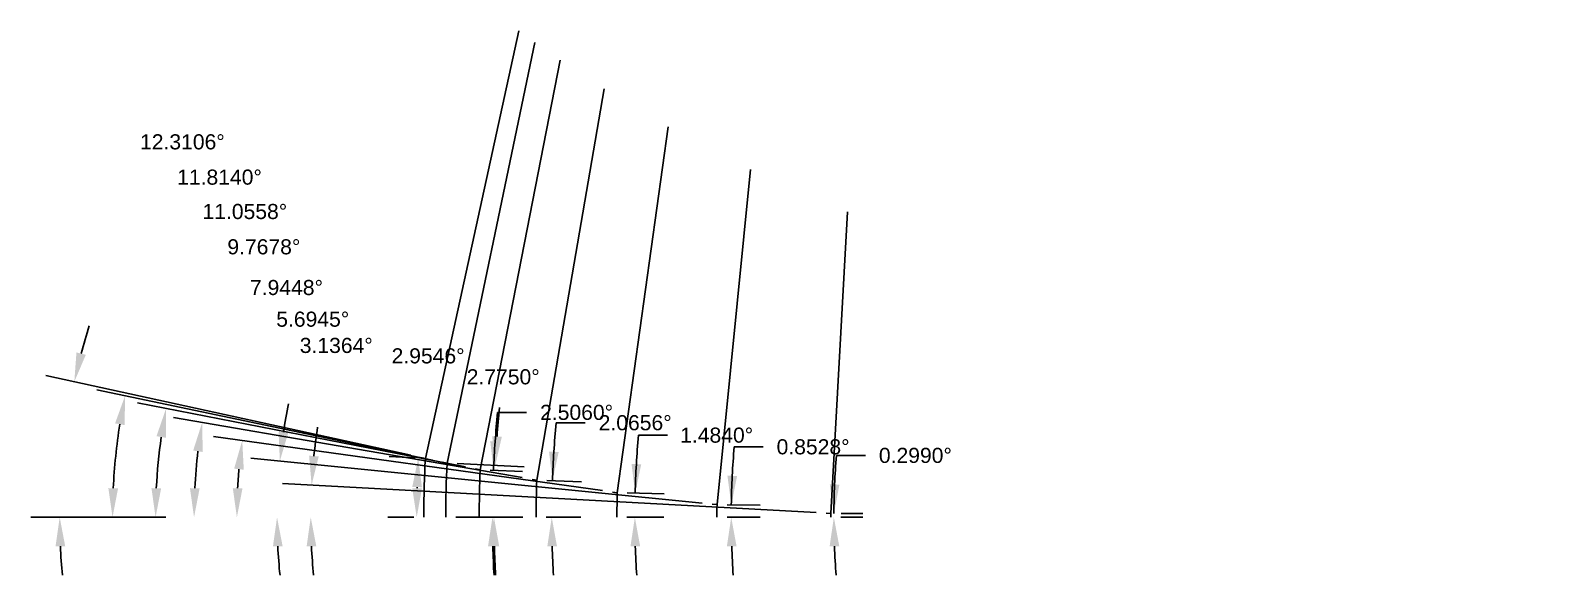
# Model space of a CAD drawing. Header units: inches. Extents: x 57 to 298, y -41 to 19.
# Drawn here: x 135.88 to 145.4, y -5.7 to -2.33 of the extents above; entities that cross this region are included whole.
import ezdxf

# ---------------------------------------------------------------- set-up
doc = ezdxf.new("R2010")
doc.units = ezdxf.units.IN
doc.header["$MEASUREMENT"] = 0
doc.header["$PDMODE"] = 35
doc.layers.get('Defpoints').update_dxf_attribs({"color": 10})
doc.layers.add('Blade_3', color=7, linetype='Continuous', true_color=0x00cc00)
doc.styles.get("Standard").update_dxf_attribs({"font": 'arial.ttf'})
doc.dimstyles.get("Standard").update_dxf_attribs({"dimtxt": 0.09375, "dimasz": 0.18, "dimexe": 0.18, "dimexo": 0.0625, "dimgap": 0.09, "dimtad": 0, "dimtih": 1, "dimtoh": 1, "dimdec": 4, "dimzin": 0, "dimdsep": 46, "dimtxsty": 'Standard', "dimcen": 0.09, "dimadec": 4, "dimazin": 0, "dimtfac": 1, "dimtdec": 4, "dimtofl": 0, "dimtmove": 0, "dimatfit": 3, "dimfxl": 1, "dimtolj": 1, "dimtzin": 0, "dimarcsym": 0})

# ---------------------------------------------------------------- blocks, each defined once
blk = doc.blocks.new('*D235')
at = {"layer": 'Blade_3', "color": 0, "lineweight": -2, "transparency": 16777216}
for p, q in [((140.8818, -4.9608), (141.0618, -4.9608)), ((140.9098, -5.3207), (141.0456, -5.3214)), ((140.9097, -5.3441), (141.0455, -5.3441))]:
    blk.add_line(p, q, dxfattribs=at)
for start, end in [(175.15429, 179.70096), (175.15519, 177.42807), (182.27289, 184.54577)]:
    blk.add_arc((145.4033, -5.3441), 4.5378, start, end, dxfattribs=at)
at = {"layer": 'Blade_3', "color": 0, "transparency": 16777216}
for points in [[(140.9001, -5.1412), (140.8401, -5.1397), (140.8656, -5.3204)], [(140.8391, -5.5247), (140.8991, -5.5235), (140.8655, -5.3441)]]:
    blk.add_solid(points, dxfattribs=at)
at = {"layer": 'Defpoints', "color": 0, "transparency": 16777216}
for p in [(140.8473, -5.3203), (140.8472, -5.3441), (140.8655, -5.3362), (145.4033, -5.3441)]:
    blk.add_point(p, dxfattribs=at)
at = {"layer": 'Blade_3', "color": 0, "transparency": 16777216, "insert": (141.3712, -4.9608), "char_height": 0.09375, "attachment_point": 5}
blk.add_mtext('\\A1;0.2990°', dxfattribs=at)
blk = doc.blocks.new('*D236')
at = {"layer": 'Blade_3', "color": 0, "lineweight": -2, "transparency": 16777216}
for p, q in [((140.2472, -4.9075), (140.4272, -4.9075)), ((140.2032, -5.2667), (140.4093, -5.2698)), ((140.2026, -5.3441), (140.4087, -5.3441))]:
    blk.add_line(p, q, dxfattribs=at)
for start, end in [(175.16028, 179.14715), (175.16088, 177.15402), (181.99314, 183.98627)]:
    blk.add_arc((145.4033, -5.3441), 5.1746, start, end, dxfattribs=at)
at = {"layer": 'Blade_3', "color": 0, "transparency": 16777216}
for points in [[(140.2651, -5.0882), (140.2051, -5.0862), (140.2293, -5.2671)], [(140.2018, -5.5246), (140.2618, -5.5236), (140.2287, -5.3441)]]:
    blk.add_solid(points, dxfattribs=at)
at = {"layer": 'Defpoints', "color": 0, "transparency": 16777216}
for p in [(140.1407, -5.2658), (140.2288, -5.3184), (140.1401, -5.3441), (145.4033, -5.3441)]:
    blk.add_point(p, dxfattribs=at)
at = {"layer": 'Blade_3', "color": 0, "transparency": 16777216, "insert": (140.7366, -4.9075), "char_height": 0.09375, "attachment_point": 5}
blk.add_mtext('\\A1;0.8528°', dxfattribs=at)
blk = doc.blocks.new('*D237')
at = {"layer": 'Blade_3', "color": 0, "lineweight": -2, "transparency": 16777216}
for p, q in [((139.6534, -4.8352), (139.8334, -4.8352)), ((139.5841, -5.1934), (139.8128, -5.1993)), ((139.5821, -5.3441), (139.8109, -5.3441))]:
    blk.add_line(p, q, dxfattribs=at)
for start, end in [(174.94216, 178.51601), (174.94259, 176.7293), (181.78671, 183.57341)]:
    blk.add_arc((145.4033, -5.3441), 5.7724, start, end, dxfattribs=at)
at = {"layer": 'Blade_3', "color": 0, "transparency": 16777216}
for points in [[(139.6703, -5.016), (139.6103, -5.0135), (139.6328, -5.1946)], [(139.6037, -5.5246), (139.6637, -5.5236), (139.6309, -5.3441)]]:
    blk.add_solid(points, dxfattribs=at)
at = {"layer": 'Defpoints', "color": 0, "transparency": 16777216}
for p in [(139.5216, -5.1917), (139.6311, -5.2943), (139.5196, -5.3441), (145.4033, -5.3441)]:
    blk.add_point(p, dxfattribs=at)
at = {"layer": 'Blade_3', "color": 0, "transparency": 16777216, "insert": (140.1384, -4.8352), "char_height": 0.09375, "attachment_point": 5}
blk.add_mtext('\\A1;1.4840°', dxfattribs=at)
blk = doc.blocks.new('*D238')
at = {"layer": 'Blade_3', "color": 0, "lineweight": -2, "transparency": 16777216}
for p, q in [((139.1426, -4.7582), (139.3226, -4.7582)), ((139.085, -5.1162), (139.2992, -5.124)), ((139.0809, -5.3441), (139.2952, -5.3441))]:
    blk.add_line(p, q, dxfattribs=at)
for start, end in [(174.65376, 177.93443), (174.65409, 176.29426), (181.64017, 183.28033)]:
    blk.add_arc((145.4033, -5.3441), 6.2881, start, end, dxfattribs=at)
at = {"layer": 'Blade_3', "color": 0, "transparency": 16777216}
for points in [[(139.1583, -4.9392), (139.0984, -4.9362), (139.1193, -5.1175)], [(139.0878, -5.5245), (139.1478, -5.5237), (139.1152, -5.3441)]]:
    blk.add_solid(points, dxfattribs=at)
at = {"layer": 'Defpoints', "color": 0, "transparency": 16777216}
for p in [(139.0226, -5.114), (139.1157, -5.2686), (139.0184, -5.3441), (145.4033, -5.3441)]:
    blk.add_point(p, dxfattribs=at)
at = {"layer": 'Blade_3', "color": 0, "transparency": 16777216, "insert": (139.6328, -4.7582), "char_height": 0.09375, "attachment_point": 5}
blk.add_mtext('\\A1;2.0656°', dxfattribs=at)
blk = doc.blocks.new('*D239')
at = {"layer": 'Blade_3', "color": 0, "lineweight": -2, "transparency": 16777216}
for p, q in [((138.7792, -4.694), (138.9592, -4.694)), ((138.734, -5.0522), (138.9336, -5.061)), ((138.7276, -5.3441), (138.9274, -5.3441))]:
    blk.add_line(p, q, dxfattribs=at)
for start, end in [(174.39461, 177.49395), (174.39489, 175.94442), (181.54953, 183.09906)]:
    blk.add_arc((145.4033, -5.3441), 6.6559, start, end, dxfattribs=at)
at = {"layer": 'Blade_3', "color": 0, "transparency": 16777216}
for points in [[(138.794, -4.8751), (138.7341, -4.8717), (138.7538, -5.0531)], [(138.7199, -5.5245), (138.7798, -5.5237), (138.7474, -5.3441)]]:
    blk.add_solid(points, dxfattribs=at)
at = {"layer": 'Defpoints', "color": 0, "transparency": 16777216}
for p in [(138.6716, -5.0495), (138.7481, -5.2471), (138.6651, -5.3441), (145.4033, -5.3441)]:
    blk.add_point(p, dxfattribs=at)
at = {"layer": 'Blade_3', "color": 0, "transparency": 16777216, "insert": (139.2695, -4.694), "char_height": 0.09375, "attachment_point": 5}
blk.add_mtext('\\A1;2.5060°', dxfattribs=at)
blk = doc.blocks.new('*D240')
at = {"layer": 'Blade_3', "color": 0, "lineweight": -2, "transparency": 16777216}
for p, q in [((138.5281, -5.0109), (138.9444, -5.031)), ((138.52, -5.3441), (138.9368, -5.3441))]:
    blk.add_line(p, q, dxfattribs=at)
for start, end in [(174.12155, 175.67327), (181.55172, 183.10344)]:
    blk.add_arc((145.4033, -5.3441), 6.6465, start, end, dxfattribs=at)
at = {"layer": 'Blade_3', "color": 0, "transparency": 16777216}
for points in [[(138.8057, -4.8445), (138.7458, -4.8408), (138.7646, -5.0223)], [(138.7293, -5.5245), (138.7893, -5.5237), (138.7568, -5.3441)]]:
    blk.add_solid(points, dxfattribs=at)
at = {"layer": 'Defpoints', "color": 0, "transparency": 16777216}
for p in [(138.4657, -5.0078), (138.7577, -5.2368), (138.4575, -5.3441), (145.4033, -5.3441)]:
    blk.add_point(p, dxfattribs=at)
at = {"layer": 'Blade_3', "color": 0, "transparency": 16777216, "insert": (138.8141, -4.4734), "char_height": 0.09375, "attachment_point": 5}
blk.add_mtext('\\A1;2.7750°', dxfattribs=at)
blk = doc.blocks.new('*D241')
at = {"layer": 'Blade_3', "color": 0, "lineweight": -2, "transparency": 16777216}
for p, q in [((138.2687, -4.9759), (138.1073, -4.9675)), ((138.2592, -5.3441), (138.0975, -5.3441))]:
    blk.add_line(p, q, dxfattribs=at)
blk.add_arc((145.4033, -5.3441), 7.1258, 178.4927, 178.55265, dxfattribs=at)
at = {"layer": 'Blade_3', "color": 0, "transparency": 16777216}
for points in [[(138.25, -5.1555), (138.31, -5.1578), (138.287, -4.9768)], [(138.3098, -5.1645), (138.2498, -5.1638), (138.2775, -5.3441)]]:
    blk.add_solid(points, dxfattribs=at)
at = {"layer": 'Defpoints', "color": 0, "transparency": 16777216}
for p in [(138.3311, -4.9791), (138.2786, -5.2216), (138.3217, -5.3441), (145.4033, -5.3441)]:
    blk.add_point(p, dxfattribs=at)
at = {"layer": 'Blade_3', "color": 0, "transparency": 16777216, "insert": (138.3481, -4.3436), "char_height": 0.09375, "attachment_point": 5}
blk.add_mtext('\\A1;2.9546°', dxfattribs=at)
blk = doc.blocks.new('*D242')
at = {"layer": 'Blade_3', "color": 0, "lineweight": -2, "transparency": 16777216}
blk.add_line((140.7549, -5.3153), (137.4458, -5.134), dxfattribs=at)
for start, end in [(171.22911, 174.04633), (182.81722, 185.63444)]:
    blk.add_arc((141.2812, -5.3441), 3.6612, start, end, dxfattribs=at)
at = {"layer": 'Blade_3', "color": 0, "transparency": 16777216}
for points in [[(137.6697, -4.9667), (137.6099, -4.962), (137.6256, -5.1438)], [(137.5945, -5.5248), (137.6545, -5.5233), (137.6201, -5.3441)]]:
    blk.add_solid(points, dxfattribs=at)
at = {"layer": 'Defpoints', "color": 0, "transparency": 16777216}
for p in [(137.6207, -5.2773), (140.8173, -5.3187), (140.8473, -5.3203), (136.783, -5.3441), (141.7158, -5.3441)]:
    blk.add_point(p, dxfattribs=at)
at = {"layer": 'Blade_3', "color": 0, "transparency": 16777216, "insert": (137.7785, -4.2788), "char_height": 0.09375, "attachment_point": 5}
blk.add_mtext('\\A1;3.1364°', dxfattribs=at)
blk = doc.blocks.new('*D243')
at = {"layer": 'Blade_3', "color": 0, "lineweight": -2, "transparency": 16777216}
blk.add_line((140.0486, -5.2566), (137.2492, -4.9775), dxfattribs=at)
for start, end in [(168.4373, 171.37142), (182.93412, 185.86824)]:
    blk.add_arc((140.9263, -5.3441), 3.5153, start, end, dxfattribs=at)
at = {"layer": 'Blade_3', "color": 0, "transparency": 16777216}
for points in [[(137.4805, -4.8205), (137.421, -4.813), (137.4283, -4.9953)], [(137.3856, -5.5248), (137.4456, -5.5233), (137.411, -5.3441)]]:
    blk.add_solid(points, dxfattribs=at)
at = {"layer": 'Defpoints', "color": 0, "transparency": 16777216}
for p in [(137.4129, -5.2277), (140.1108, -5.2628), (140.1407, -5.2658), (136.783, -5.3441), (141.7158, -5.3441)]:
    blk.add_point(p, dxfattribs=at)
at = {"layer": 'Blade_3', "color": 0, "transparency": 16777216, "insert": (137.6325, -4.116), "char_height": 0.09375, "attachment_point": 5}
blk.add_mtext('\\A1;5.6945°', dxfattribs=at)
blk = doc.blocks.new('*D244')
at = {"layer": 'Blade_3', "color": 0, "lineweight": -2, "transparency": 16777216}
blk.add_line((139.43, -5.179), (137.0168, -4.8422), dxfattribs=at)
blk.add_arc((140.6134, -5.3441), 3.4515, 175.04355, 177.01161, dxfattribs=at)
at = {"layer": 'Blade_3', "color": 0, "transparency": 16777216}
for points in [[(137.145, -5.0425), (137.2047, -5.0493), (137.1951, -4.8671)], [(137.1966, -5.165), (137.1366, -5.1634), (137.1619, -5.3441)]]:
    blk.add_solid(points, dxfattribs=at)
at = {"layer": 'Defpoints', "color": 0, "transparency": 16777216}
for p in [(137.1656, -5.1846), (139.4919, -5.1876), (139.5216, -5.1917), (136.783, -5.3441), (141.7158, -5.3441)]:
    blk.add_point(p, dxfattribs=at)
at = {"layer": 'Blade_3', "color": 0, "transparency": 16777216, "insert": (137.4696, -3.9196), "char_height": 0.09375, "attachment_point": 5}
blk.add_mtext('\\A1;7.9448°', dxfattribs=at)
blk = doc.blocks.new('*D245')
at = {"layer": 'Blade_3', "color": 0, "lineweight": -2, "transparency": 16777216}
blk.add_line((138.9314, -5.0983), (136.7689, -4.726), dxfattribs=at)
blk.add_arc((140.3594, -5.3441), 3.4633, 173.21041, 177.02179, dxfattribs=at)
at = {"layer": 'Blade_3', "color": 0, "transparency": 16777216}
for points in [[(136.8907, -4.9304), (136.9501, -4.939), (136.9463, -4.7566)], [(136.9307, -5.165), (136.8708, -5.1634), (136.8961, -5.3441)]]:
    blk.add_solid(points, dxfattribs=at)
at = {"layer": 'Defpoints', "color": 0, "transparency": 16777216}
for p in [(138.993, -5.1089), (139.0226, -5.114), (136.9017, -5.1474), (136.783, -5.3441), (141.7158, -5.3441)]:
    blk.add_point(p, dxfattribs=at)
at = {"layer": 'Blade_3', "color": 0, "transparency": 16777216, "insert": (137.3292, -3.667), "char_height": 0.09375, "attachment_point": 5}
blk.add_mtext('\\A1;9.7678°', dxfattribs=at)
blk = doc.blocks.new('*D246')
at = {"layer": 'Blade_3', "color": 0, "lineweight": -2, "transparency": 16777216}
for p, q in [((138.5808, -5.0318), (136.5461, -4.6342)), ((136.7205, -5.3441), (136.4774, -5.3441))]:
    blk.add_line(p, q, dxfattribs=at)
blk.add_arc((140.1794, -5.3441), 3.522, 171.8727, 177.07146, dxfattribs=at)
at = {"layer": 'Blade_3', "color": 0, "transparency": 16777216}
for points in [[(136.6632, -4.8412), (136.7224, -4.8512), (136.7228, -4.6687)], [(136.692, -5.1649), (136.632, -5.1634), (136.6574, -5.3441)]]:
    blk.add_solid(points, dxfattribs=at)
at = {"layer": 'Defpoints', "color": 0, "transparency": 16777216}
for p in [(138.6421, -5.0437), (136.6647, -5.1177), (138.6716, -5.0495), (136.783, -5.3441), (141.7158, -5.3441)]:
    blk.add_point(p, dxfattribs=at)
at = {"layer": 'Blade_3', "color": 0, "transparency": 16777216, "insert": (137.2113, -3.4481), "char_height": 0.09375, "attachment_point": 5}
blk.add_mtext('\\A1;11.0558°', dxfattribs=at)
blk = doc.blocks.new('*D247')
at = {"layer": 'Blade_3', "color": 0, "lineweight": -2, "transparency": 16777216}
for p, q in [((138.3751, -4.9889), (136.2921, -4.5532)), ((136.7205, -5.3441), (136.2103, -5.3441))]:
    blk.add_line(p, q, dxfattribs=at)
blk.add_arc((140.0734, -5.3441), 3.6831, 170.98642, 177.19955, dxfattribs=at)
at = {"layer": 'Blade_3', "color": 0, "transparency": 16777216}
for points in [[(136.4062, -4.7617), (136.4653, -4.7725), (136.4683, -4.5901)], [(136.4247, -5.1649), (136.3647, -5.1634), (136.3903, -5.3441)]]:
    blk.add_solid(points, dxfattribs=at)
at = {"layer": 'Defpoints', "color": 0, "transparency": 16777216}
for p in [(138.4363, -5.0017), (138.4657, -5.0078), (136.399, -5.0912), (136.783, -5.3441), (141.7158, -5.3441)]:
    blk.add_point(p, dxfattribs=at)
at = {"layer": 'Blade_3', "color": 0, "transparency": 16777216, "insert": (137.0541, -3.2349), "char_height": 0.09375, "attachment_point": 5}
blk.add_mtext('\\A1;11.8140°', dxfattribs=at)
blk = doc.blocks.new('*D248')
at = {"layer": 'Blade_3', "color": 0, "lineweight": -2, "transparency": 16777216}
for p, q in [((138.2407, -4.9594), (135.9774, -4.4655)), ((136.7205, -5.3441), (135.8827, -5.3441))]:
    blk.add_line(p, q, dxfattribs=at)
for start, end in [(162.45531, 165.07236), (182.61705, 185.2341)]:
    blk.add_arc((140.0038, -5.3441), 3.9411, start, end, dxfattribs=at)
at = {"layer": 'Blade_3', "color": 0, "transparency": 16777216}
for points in [[(136.2248, -4.336), (136.1665, -4.3218), (136.1533, -4.5038)], [(136.0368, -5.5248), (136.0968, -5.5234), (136.0627, -5.3441)]]:
    blk.add_solid(points, dxfattribs=at)
at = {"layer": 'Defpoints', "color": 0, "transparency": 16777216}
for p in [(138.3018, -4.9727), (138.3311, -4.9791), (136.0728, -5.0621), (136.783, -5.3441), (141.7158, -5.3441)]:
    blk.add_point(p, dxfattribs=at)
at = {"layer": 'Blade_3', "color": 0, "transparency": 16777216, "insert": (136.8238, -3.016), "char_height": 0.09375, "attachment_point": 5}
blk.add_mtext('\\A1;12.3106°', dxfattribs=at)

msp = doc.modelspace()

# ---------------------------------------------------------------- linework, layer by layer
at = {"layer": 'Blade_3'}
for p, q in [((138.33112, -4.97909), (138.91008, -2.32607)), ((138.46566, -5.00784), (139.01129, -2.39924)), ((138.67156, -5.04949), (139.16806, -2.50844)), ((139.02255, -5.11399), (139.4404, -2.68677)), ((139.5216, -5.19175), (139.83822, -2.92304)), ((140.14066, -5.26578), (140.34792, -3.18731)), ((140.84725, -5.32034), (140.9498, -3.44888)), ((138.33112, -4.97909), (138.30181, -4.9727)), ((138.46566, -5.00784), (138.4363, -5.0017)), ((138.67156, -5.04949), (138.64212, -5.04374)), ((139.02255, -5.11399), (138.99299, -5.1089)), ((139.5216, -5.19175), (139.49189, -5.1876)), ((140.14066, -5.26578), (140.11081, -5.2628)), ((140.84725, -5.32034), (140.8173, -5.3187))]:
    msp.add_line(p, q, dxfattribs=at)
for radius, start in [(7.08164, 177.04535), (6.94582, 177.224994), (6.73822, 177.493951), (6.38493, 177.934426), (5.88371, 178.516005), (5.26326, 179.147154), (4.55615, 179.700958)]:
    msp.add_arc((145.40334, -5.34412), radius, start, 180, dxfattribs=at)

# ---------------------------------------------------------------- dimensions: what is measured, and where the dimension line sits
for base, line1, line2, picture, middle in [((136.0727663, -5.06209727), ((141.7158391, -5.34412021), (136.78297238, -5.34412021)), ((138.33111596, -4.97909359), (138.30180578, -4.97269726)), '*D248', (136.82380723, -3.01598784)), ((136.39896809, -5.09117678), ((141.7158391, -5.34412021), (136.78297238, -5.34412021)), ((138.46565982, -5.00784473), (138.4362953, -5.00170266)), '*D247', (137.05405502, -3.23487272)), ((136.66470796, -5.11773929), ((141.7158391, -5.34412021), (136.78297238, -5.34412021)), ((138.67156108, -5.04949236), (138.64211786, -5.04373939)), '*D246', (137.21129723, -3.44814518)), ((136.9016685, -5.14741866), ((141.7158391, -5.34412021), (136.78297238, -5.34412021)), ((139.02255326, -5.11398634), (138.99298816, -5.10889667)), '*D245', (137.32922897, -3.66703007)), ((137.165623, -5.1846449), ((141.7158391, -5.3441202), (136.7829724, -5.3441202)), ((139.5216027, -5.1917457), (139.4918906, -5.1875991)), '*D244', (137.4696238, -3.9195894)), ((137.412911871, -5.227682312), ((141.715839104, -5.34412021), (136.782972378, -5.34412021)), ((140.140664874, -5.265779703), (140.110812919, -5.262802996)), '*D243', (137.632482009, -4.116024663)), ((137.6206773, -5.2773185), ((141.7158391, -5.3441202), (136.7829724, -5.3441202)), ((140.8472547, -5.3203405), (140.8172997, -5.3186991)), '*D242', (137.7784928, -4.2787852))]:
    dim = msp.add_angular_dim_2l(base=base, line1=line1, line2=line2, dimstyle='Standard', dxfattribs=at)
    dim.commit()
    dim.dimension.update_dxf_attribs({"geometry": picture, "text_midpoint": middle, "dimtype": 162})
for base, center, p1, p2, picture, middle in [((138.278593, -5.221638), (145.403339, -5.34412), (138.331116, -4.979094), (138.321702, -5.34412), '*D241', (138.34813, -4.343601)), ((138.75768, -5.23682), (145.40334, -5.34412), (138.46566, -5.00784), (138.45751, -5.34412), '*D240', (138.8141, -4.47341))]:
    dim = msp.add_angular_dim_3p(base=base, center=center, p1=p1, p2=p2, dimstyle='Standard', dxfattribs=at)
    dim.commit()
    dim.dimension.update_dxf_attribs({"geometry": picture, "text_midpoint": middle, "dimtype": 165})
for base, center, p1, p2, picture, middle in [((138.7481219, -5.2470829), (145.4033391, -5.3441202), (138.6715611, -5.0494924), (138.6651167, -5.3441202), '*D239', (139.2694519, -4.6939924)), ((139.115655, -5.268557), (145.403339, -5.34412), (139.022553, -5.113986), (139.018405, -5.34412), '*D238', (139.632766, -4.758228)), ((139.631111, -5.294284), (145.403339, -5.34412), (139.521603, -5.191746), (139.519629, -5.34412), '*D237', (140.138371, -4.835214)), ((140.22877, -5.31845), (145.40334, -5.34412), (140.14066, -5.26578), (140.14008, -5.34412), '*D236', (140.73656, -4.90754)), ((140.86554, -5.33623), (145.40334, -5.34412), (140.84725, -5.32034), (140.84719, -5.34412), '*D235', (141.37116, -4.9608))]:
    dim = msp.add_angular_dim_3p(base=base, center=center, p1=p1, p2=p2, dimstyle='Standard', dxfattribs=at)
    dim.commit()
    dim.dimension.update_dxf_attribs({"geometry": picture, "text_midpoint": middle})

doc.saveas('drawing.dxf')
